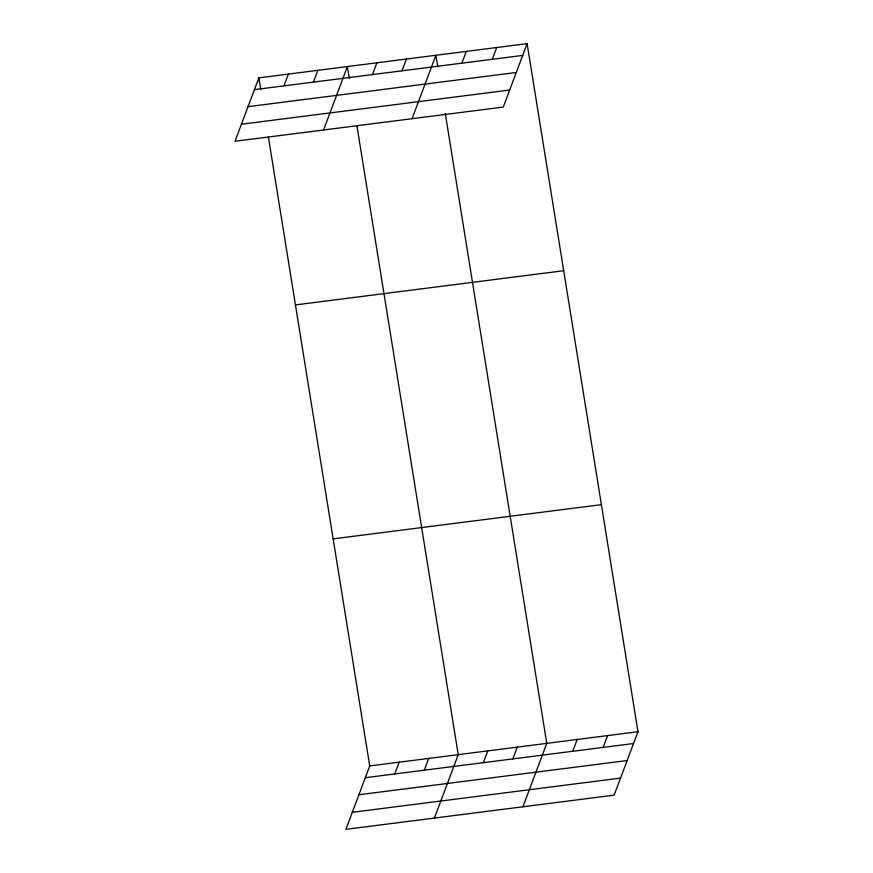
<?xml version="1.0" encoding="UTF-8"?>
<svg xmlns="http://www.w3.org/2000/svg" width="873" height="873" viewBox="0 0 873 873"><rect width="100%" height="100%" fill="white"/><g stroke="black" fill="none" stroke-linecap="round" stroke-linejoin="round"><path stroke-width="1.31" d="M258.855 77.85L235.023 141.273L503.274 107.063L527.106 43.65L258.855 77.85L260.732 89.461M283.943 85.87L288.363 74.096M313.451 82.106L317.87 70.331M323.545 129.979L347.378 66.566L349.255 78.177M372.465 74.587L376.885 62.801M401.973 70.822L406.392 59.037M412.067 118.695L435.9 55.283L437.777 66.894M461.882 63.183L466.302 51.398M492.285 59.309L496.704 47.524M268.426 137.203L369.726 765.937L345.894 829.35L614.145 795.15L637.977 731.727L527.106 43.65M394.803 773.947L399.234 762.173M424.311 770.182L428.741 758.408M434.416 818.066L458.249 754.643L356.948 125.908M483.336 762.664L487.756 750.889M512.844 758.899L517.263 747.124M522.938 806.772L546.771 743.36L445.263 113.337M572.743 751.26L577.173 739.486M603.145 747.386L607.575 735.612M254.436 89.635L522.676 55.425M248.03 106.67L516.281 72.47M241.428 124.228L509.679 90.028M295.445 304.917L563.696 270.717M333.137 538.87L601.388 504.659M369.726 765.937L637.977 731.727M365.296 777.712L633.547 743.512M358.901 794.757L627.141 760.547M352.299 812.305L620.55 778.105"/></g></svg>
